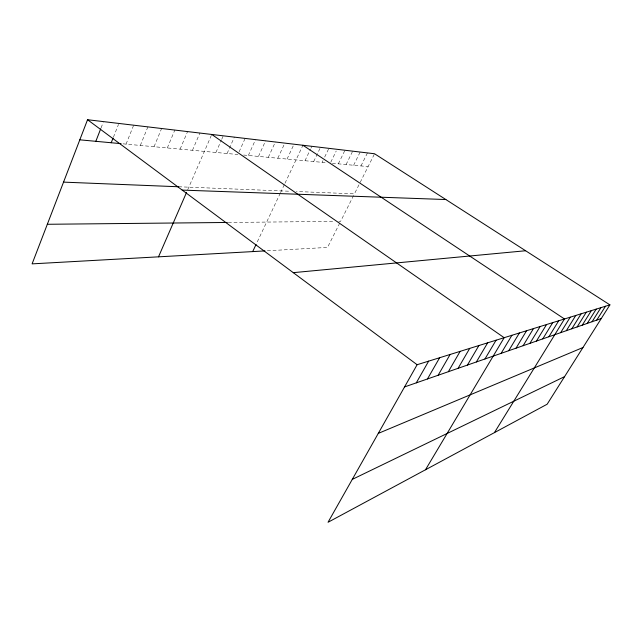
<?xml version="1.0" encoding="UTF-8"?>
<svg xmlns="http://www.w3.org/2000/svg" width="642" height="642" viewBox="0 0 642 642"><rect width="100%" height="100%" fill="white"/><g stroke="black" fill="none" stroke-linecap="round" stroke-linejoin="round"><path stroke-width="0.48" stroke-dasharray="3.21 2.41" d="M101.075 127.886L103.177 122.51M113.409 137.227L118.521 124.355M126.041 144.121L133.672 125.19M140.309 145.445L147.901 126.883M154.056 146.721L161.607 128.504M167.313 147.949L174.825 130.069M180.105 149.137L187.576 131.586M192.464 150.284L199.879 133.046M187.705 189.767L211.764 134.451M215.937 152.467L221.329 140.197M221.715 139.322L223.255 135.815M227.091 153.502L234.362 137.131M239.097 151.825L245.116 138.407M248.35 155.476L255.524 139.643M258.477 156.415L265.603 140.839M268.3 157.33L275.37 141.994M277.817 158.213L284.839 143.118M287.054 159.072L294.02 144.209M257.314 241.833L280.137 193.523M280.546 192.656L284.599 184.077M285 183.219L302.936 145.261M304.982 160.733L310.559 149.024M310.993 148.125L311.851 146.32M313.689 161.543L320.502 147.347M322.14 162.33L322.982 160.58M324.675 157.081L328.897 148.342M330.766 162.233L336.215 151.03M338.326 163.83L344.979 150.252M346.078 164.553L352.683 151.167M353.622 165.251L360.17 152.05M360.964 165.933L367.465 152.916M339.746 223.079L327.524 247.427L265.973 250.853M353.582 195.529L340.629 221.329L338.791 221.346M358.95 184.832L354.424 193.852L296.315 191.509M360.194 182.352L374.559 153.759M228.287 222.461L333.278 221.402M178.645 186.766L290.441 191.276M123.071 143.84L237.893 154.505M243.591 155.035L325.783 162.667M332.339 163.277L368.107 166.599"/><path stroke-width="0.96" d="M609.9 304.87L417.115 364.72L328.03 522.275L547.144 404.227L609.9 304.87L374.559 153.759L87.545 119.725L32.1 263.87L264.969 250.91M95.827 141.312L100.722 128.777M111.218 142.741L113.048 138.15M158.518 256.832L186.581 192.351M252.699 251.592L256.054 244.49M416.281 382.857L428.647 361.141M427.46 378.965L439.642 357.73M438.133 375.257L450.122 354.472M448.325 371.718L460.137 351.367M458.083 368.323L469.719 348.389M467.416 365.081L478.884 345.548M476.364 361.968L487.663 342.82M484.951 358.982L496.081 340.204M425.477 469.775L504.163 337.7L211.764 134.451M501.105 353.365L511.923 335.284M508.721 350.717L519.386 332.973M516.048 348.173L526.56 330.742M523.102 345.717L533.47 328.6M529.899 343.358L540.123 326.529M536.447 341.079L546.543 324.539M542.779 338.88L552.73 322.613M548.886 336.753L558.709 320.759M494.428 432.628L564.478 318.97L302.936 145.261M560.659 332.66L570.224 317.188M566.332 330.686L575.77 315.463M571.821 328.784L581.138 313.802M577.126 326.938L586.323 312.189M582.262 325.149L591.346 310.632M587.237 323.424L596.201 309.123M592.06 321.746L600.912 307.662M596.731 320.125L605.478 306.242M352.273 479.389L564.567 376.637M378.274 433.406L582.96 347.515M404.564 386.925L601.257 318.544M293.274 272.657L525.613 250.749M47.323 224.283L227.348 222.469M182.208 190.096L445.869 199.542M63.542 182.127L178.645 186.766M79.809 139.828L121.097 143.664M87.545 119.725L417.115 364.72"/></g></svg>
